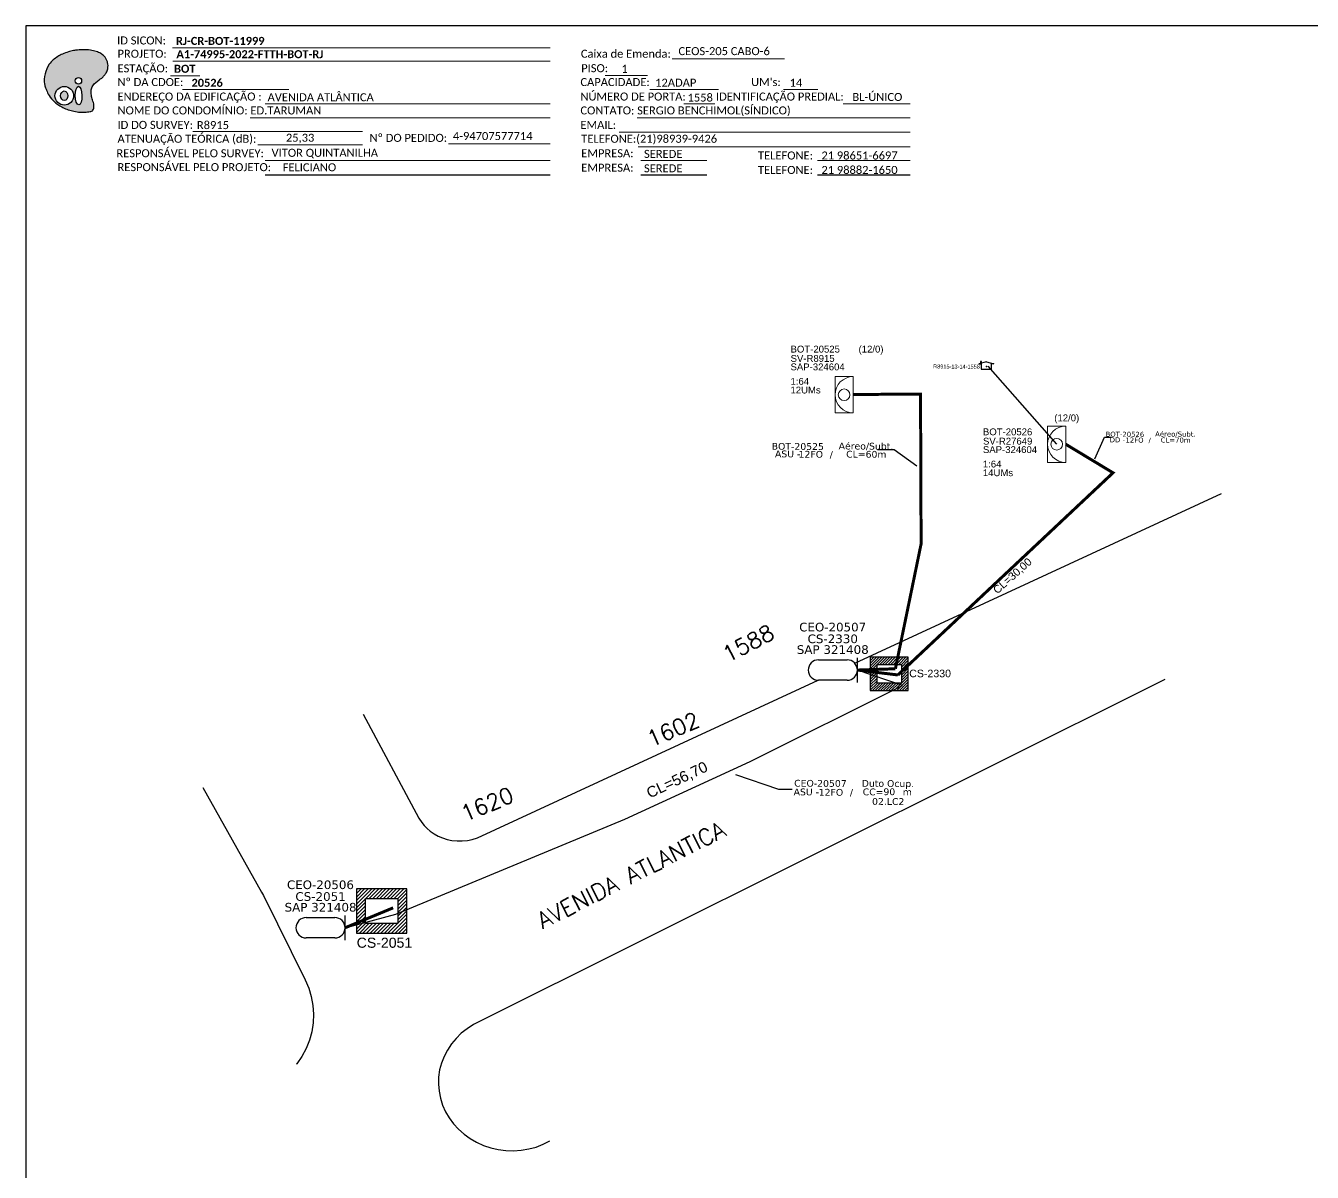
# Model space of a CAD drawing. Header units: metres. Extents: x 1105 to 1946, y -229 to 365.
# Drawn here: x 1104.7 to 1459.4, y 49.1 to 365.1 of the extents above; entities that cross this region are included whole.
import ezdxf
from ezdxf.enums import TextEntityAlignment as Align

# ---------------------------------------------------------------- set-up
doc = ezdxf.new("R2010")
doc.units = ezdxf.units.M
for name, color, linetype in [('10.0-Cartográfico', 252, 'Continuous'), ('10.1-Caixas Subterrâneas', 5, 'Continuous'), ('20.4-CEOS', 1, 'Continuous'), ('20.5-CEO', 1, 'Continuous'), ('CAP a instalar', 1, 'Continuous'), ('label_cabos', 7, 'Continuous'), ('Metragem', 92, 'Continuous'), ('ml', 1, 'Continuous'), ('MUB', 252, 'Continuous'), ('Surveys Casinhas', 7, 'Continuous'), ('Surveys legendas', 7, 'Continuous')]:
    doc.layers.add(name, color=color, linetype=linetype)
doc.layers.add("20.0-LEGENDA DOS CDO'S", color=1, linetype='Continuous', lineweight=0)
doc.layers.add('20.1-CDO_INTERIOR', color=1, linetype='Continuous', lineweight=0)
doc.styles.add('ARIAL', font='arial.ttf')
doc.styles.add('ROMANS', font='ROMANS.SHX', dxfattribs={"height": 2.5})
doc.styles.add('siredit', font='verdana.ttf')
doc.styles.get("Standard").update_dxf_attribs({"font": 'arial.ttf'})
doc.styles.add('WMF-Calibri0', font='calibri.ttf')
doc.styles.add('WMF-Calibri1', font='calibrib.ttf')
doc.linetypes.add('FENCELINE1', pattern='A,0.25,-0.1,[133,ltypeshp.shx,S=0.1,R=0,X=-0.1,Y=0],-0.1,1', length=1.45)
doc.dimstyles.get("Standard").update_dxf_attribs({"dimtxt": 0.18, "dimasz": 0.18, "dimexe": 0.18, "dimexo": 0.0625, "dimgap": 0.09, "dimtad": 0, "dimtih": 1, "dimtoh": 1, "dimdec": 4, "dimzin": 0, "dimdsep": 46, "dimtxsty": 'Standard', "dimcen": 0.09, "dimadec": 0, "dimazin": 0, "dimtfac": 1, "dimtdec": 4, "dimtofl": 0, "dimtmove": 0, "dimatfit": 3, "dimfxl": 0, "dimtolj": 1, "dimtzin": 0, "dimarcsym": 0})

# ---------------------------------------------------------------- blocks, each defined once
blk = doc.blocks.new('OI')
h = blk.add_hatch(color=40)
edge = h.paths.add_edge_path()
edge.add_spline(control_points=[(4.35, -0.67), (3.92, -0.99), (3.26, -1.5), (2.81, -2.59), (2.9, -3.5), (3.06, -4.27), (3.31, -4.85), (3.37, -5.39), (3.4, -5.88), (3.2, -6.4), (2.54, -6.61), (1.65, -6.63), (0.55, -6.67), (-0.56, -6.42), (-1.61, -6.14), (-2.77, -5.61), (-3.92, -4.77), (-4.89, -3.7), (-5.34, -2.65), (-5.6, -1.94), (-5.85, -0.96), (-5.71, 0.47), (-5.1, 2.02), (-4.14, 3.02), (-3.3, 3.61), (-2.37, 4.16), (-1.36, 4.44), (-0.56, 4.7), (0.79, 4.85), (2.24, 4.97), (3.79, 4.57), (4.67, 4.21), (5.44, 3.65), (5.76, 2.99), (6.03, 2.21), (6.01, 1.46), (5.72, 0.64), (5.31, 0.08), (4.88, -0.38), (4.51, -0.55), (4.35, -0.67)], knot_values=[0, 0, 0, 0, 1.60434, 2.417191, 3.427595, 4.282808, 4.776746, 5.304182, 5.888771, 6.258406, 6.858137, 7.79129, 8.986195, 10.124242, 11.187857, 12.242908, 13.953784, 15.414161, 16.515391, 17.349188, 17.675853, 19.552021, 21.515531, 22.568638, 23.63245, 24.621084, 25.782718, 26.745347, 27.142653, 29.870543, 31.004649, 31.921532, 32.709589, 33.801391, 34.042471, 35.192333, 35.971461, 36.628871, 37.254359, 37.836911, 37.836911, 37.836911, 37.836911], degree=3, periodic=0)
h.paths.add_polyline_path([(1.13, -0.87, -1), (-0.04, -0.87, -1)], flags=16)
edge = h.paths.add_edge_path(flags=16)
edge.add_ellipse((0.56, -3.59), major_axis=(-0.02, 1.71), ratio=0.361305, start_angle=0, end_angle=360)
h.paths.add_polyline_path([(-0.36, -3.62, -1), (-3.8, -3.62, -1)], flags=16)
edge = h.paths.add_edge_path(flags=0)
edge.add_ellipse((-2.08, -3.62), major_axis=(0, 0.885), ratio=0.758294, start_angle=0, end_angle=360)
at = {"color": 40}
for centre, radius in [((-2.08, -3.62), 1.72), ((0.54, -0.87), 0.587)]:
    blk.add_circle(centre, radius, dxfattribs=at)
blk.add_ellipse((0.56, -3.59), major_axis=(-0.02, 1.71), ratio=0.361305, dxfattribs=at)
blk.add_ellipse((-2.08, -3.62), major_axis=(0, 0.885), ratio=0.758294, start_param=-3.141592653589792, end_param=3.141592653589792, dxfattribs=at)
at = {"color": 40, "start_tangent": (-0.800898, -0.598801), "end_tangent": (-0.800898, -0.598801)}
blk.add_spline([(4.35, -0.67), (3.2, -1.78), (2.9, -2.54), (2.92, -3.55), (3.12, -4.38), (3.28, -4.85), (3.37, -5.37), (3.35, -5.95), (3.2, -6.29), (2.66, -6.55), (1.73, -6.63), (0.54, -6.62), (-0.58, -6.41), (-1.6, -6.11), (-2.56, -5.67), (-3.95, -4.67), (-4.89, -3.56), (-5.37, -2.56), (-5.64, -1.78), (-5.72, -1.46), (-5.63, 0.42), (-4.84, 2.22), (-4.13, 2.99), (-3.27, 3.62), (-2.4, 4.09), (-1.3, 4.47), (-0.37, 4.72), (0.02, 4.77), (2.75, 4.8), (3.85, 4.53), (4.69, 4.16), (5.31, 3.68), (5.85, 2.73), (5.93, 2.5), (5.94, 1.35), (5.67, 0.62), (5.29, 0.08), (4.84, -0.36), (4.35, -0.67)], degree=3, dxfattribs=at)
blk = doc.blocks.new('*X5')
at = {"color": 0, "linetype": 'Continuous'}
for p, q in [((-1.25, 0.34099), (-0.49099, 1.1)), ((-1.25, 0.517767), (-0.667767, 1.1)), ((-1.25, 0.694544), (-0.844544, 1.1)), ((-1.25, 0.87132), (-1.02132, 1.1)), ((-1.25, 1.048097), (-1.198097, 1.1)), ((-0.789214, 0.625), (-0.314214, 1.1)), ((-0.612437, 0.625), (-0.137437, 1.1)), ((-0.43566, 0.625), (0.03934, 1.1)), ((-0.258883, 0.625), (0.216117, 1.1)), ((-0.082107, 0.625), (0.392893, 1.1)), ((0.09467, 0.625), (0.56967, 1.1)), ((0.271447, 0.625), (0.746447, 1.1)), ((0.448223, 0.625), (0.923223, 1.1)), ((0.625, 0.625), (1.1, 1.1)), ((0.801777, 0.625), (1.25, 1.073223)), ((0.8035, 0.449947), (1.25, 0.896447)), ((0.8035, 0.27317), (1.25, 0.71967)), ((-1.25, 0.164214), (-0.8035, 0.610714)), ((-1.25, -0.012563), (-0.8035, 0.433937)), ((-1.25, -0.18934), (-0.8035, 0.25716)), ((-1.25, -0.366117), (-0.8035, 0.080383)), ((0.8035, 0.096393), (1.25, 0.542893)), ((0.8035, -0.080383), (1.25, 0.366117)), ((0.8035, -0.25716), (1.25, 0.18934)), ((0.8035, -0.433937), (1.25, 0.012563)), ((-1.25, -0.542893), (-0.8035, -0.096393)), ((-1.25, -0.71967), (-0.8035, -0.27317)), ((-1.25, -0.896447), (-0.8035, -0.449947)), ((-1.25, -1.073223), (-0.801777, -0.625)), ((-1.1, -1.1), (-0.625, -0.625)), ((-0.923223, -1.1), (-0.448223, -0.625)), ((-0.746447, -1.1), (-0.271447, -0.625)), ((-0.56967, -1.1), (-0.09467, -0.625)), ((-0.392893, -1.1), (0.082107, -0.625)), ((-0.216117, -1.1), (0.258883, -0.625)), ((-0.03934, -1.1), (0.43566, -0.625)), ((0.137437, -1.1), (0.612437, -0.625)), ((0.314214, -1.1), (0.789214, -0.625)), ((0.49099, -1.1), (1.25, -0.34099)), ((0.667767, -1.1), (1.25, -0.517767)), ((0.8035, -0.610714), (1.25, -0.164214)), ((0.844544, -1.1), (1.25, -0.694544)), ((1.02132, -1.1), (1.25, -0.87132)), ((1.198097, -1.1), (1.25, -1.048097))]:
    blk.add_line(p, q, dxfattribs=at)
blk = doc.blocks.new('MANHOLE_MQ')
at = {"color": 0, "linetype": 'Continuous'}
for p, q in [((0.00000623, 0.00000569), (-0.00000627, 0.00000569)), ((-0.00000627, 0.00000569), (-0.00000627, -0.00000531)), ((-0.00000404, 0.00000331), (0.00000399, 0.00000331)), ((-0.00000404, -0.00000294), (-0.00000404, 0.00000331)), ((0.00000399, 0.00000331), (0.00000399, -0.00000294)), ((0.00000623, -0.00000531), (0.00000623, 0.00000569)), ((0.00000399, -0.00000294), (-0.00000404, -0.00000294)), ((0.00000399, -0.00000294), (0.00000399, -0.00000294)), ((-0.00000627, -0.00000531), (0.00000623, -0.00000531))]:
    blk.add_line(p, q, dxfattribs=at)
at = {"color": 0, "linetype": 'Continuous', "xscale": 5e-06, "yscale": 5e-06, "zscale": 1e-05}
blk.add_blockref('*X5', (-0.00000002, 0.00000019), dxfattribs=at)
blk = doc.blocks.new('LEGENDA DOS CABOS')
at = {"layer": 'label_cabos', "color": 0, "style": 'siredit'}
for tag, p in [('ID', (4.24, 1.63)), ('XX', (14.31, 1.67)), ('TIPO_CABO', (2.74, 0.52)), ('CABO', (6.16, 0.47)), ('/', (9.19, 0.47)), ('METROS', (14.36, 0.47))]:
    blk.add_attdef(tag, text='', height=1, rotation=359.69, dxfattribs=at).set_placement(p, align=Align.MIDDLE_CENTER)
blk = doc.blocks.new('SURVEY_SURVEY')
at = {"layer": 'Surveys Casinhas'}
for p, q in [((0, 0.000019), (-0.0000189, 0.0000135)), ((-0.0000189, 0.0000135), (-0.0000129, 0.0000135)), ((-0.0000129, 0), (-0.0000129, 0.0000135)), ((0.0000129, 0), (-0.0000129, 0)), ((0, 0.000019), (0.0000189, 0.0000135)), ((0.0000126, 0.0000198), (0.0000146, 0.0000198)), ((0.0000126, 0.0000154), (0.0000126, 0.0000198)), ((0.0000189, 0.0000135), (0.0000129, 0.0000135)), ((0.0000129, 0.0000135), (0.0000129, 0)), ((0.0000146, 0.0000198), (0.0000146, 0.0000148))]:
    blk.add_line(p, q, dxfattribs=at)
blk.add_point((0, 0.0000067), dxfattribs=at)
blk = doc.blocks.new('Inst CB DT OCUP CFOA-SM-ASU-120-S-12')
at = {"layer": 'label_cabos', "color": 0, "style": 'siredit'}
for tag, flags, p in [('ID_ATIVIDADE', 3, (1.31, 2.67)), ('FATOR', 1, (11.56, 2.55))]:
    blk.add_attdef(tag, text='', height=1, rotation=359.69, dxfattribs=dict(at, flags=flags)).set_placement(p, align=Align.MIDDLE_CENTER)
for tag, p in [('TIPO_CABO', (1.26, 0)), ('DESTINO_CABO', (3.13, 1.26)), ('CABO', (4.69, -0.05)), ('/', (7.71, -0.05)), ('LANCE', (10.91, 0)), ('TIPO_CABO', (13.11, 1.24)), ('UND', (15.96, 0)), ('FID', (13.15, -1.41))]:
    blk.add_attdef(tag, text='', height=1, rotation=359.69, dxfattribs=at).set_placement(p, align=Align.MIDDLE_CENTER)
blk.add_attdef('QTDE', (12.43, -0.47), '', height=1, rotation=359.69, dxfattribs=at)

msp = doc.modelspace()

# ---------------------------------------------------------------- linework, layer by layer
at = {"color": 7}
msp.add_lwpolyline([(1104.65, -228.88), (1945.65, -228.88), (1945.65, 365.12), (1104.65, 365.12)], close=True, dxfattribs=at)
at = {"lineweight": 0}
for points in [[(1145.11, 359.04), (1249.29, 359.04)], [(1145.22, 355.38), (1249.29, 355.38)], [(1282.91, 355.99), (1313.84, 355.99)], [(1144.59, 351.35), (1152.65, 351.35)], [(1264.4, 351.4), (1276.07, 351.4)], [(1276.76, 347.57), (1295.7, 347.57)], [(1170.72, 343.58), (1249.29, 343.58)], [(1166.52, 339.75), (1249.29, 339.75)], [(1273.21, 339.75), (1348.57, 339.75)], [(1150.72, 335.98), (1197.49, 335.98)], [(1268.24, 335.77), (1348.57, 335.77)], [(1273.52, 331.78), (1348.57, 331.78)]]:
    msp.add_lwpolyline(points, dxfattribs=at)
at = {"color": 7, "lineweight": 0}
for points in [[(1147.86, 347.57), (1177.22, 347.57)], [(1313.62, 347.57), (1323.05, 347.57)], [(1286.1, 343.58), (1294.65, 343.58)], [(1330.03, 343.58), (1348.54, 343.58)], [(1168.61, 332.33), (1197.49, 332.33)], [(1221.27, 332.58), (1249.29, 332.58)], [(1170.72, 327.95), (1249.29, 327.95)], [(1274.27, 327.95), (1292.48, 327.95)], [(1323.01, 327.95), (1348.57, 327.95)]]:
    msp.add_lwpolyline(points, dxfattribs=at)
at = {"color": 7}
for points in [[(1170.72, 324.06), (1249.29, 324.06)], [(1274.27, 324.06), (1292.48, 324.06)], [(1323.01, 324.06), (1348.57, 324.06)]]:
    msp.add_lwpolyline(points, dxfattribs=at)
at = {"color": 4}
msp.add_lwpolyline([(1388.93, 249.75), (1369.99, 271.26)], dxfattribs=at)
at = {"layer": '10.0-Cartográfico', "color": 7}
for points in [[(1333.25, 189.36), (1434.39, 236.18)], [(1197.7, 175.31), (1213.09, 146.71), (1213.85, 145.48), (1214.5, 144.63), (1215.3, 143.81), (1216.21, 143.05), (1217.28, 142.32), (1218.39, 141.71), (1219.61, 141.21), (1220.9, 140.81), (1222.19, 140.55), (1223.64, 140.4), (1225.01, 140.4), (1226.43, 140.53), (1227.74, 140.77), (1229.21, 141.21), (1323.13, 184.68)], [(1418.78, 184.86), (1272.87, 112.16), (1228.84, 90.13), (1228.14, 89.75), (1226.4, 88.64), (1224.76, 87.37), (1223.32, 85.97), (1222.02, 84.42), (1220.91, 82.75), (1220, 80.98), (1219.27, 79.16), (1218.78, 77.25), (1218.5, 75.3), (1218.45, 73.36), (1218.62, 71.39), (1218.99, 69.45), (1219.58, 67.58), (1220.39, 65.76), (1221.4, 64.04), (1222.58, 62.42), (1223.96, 60.9), (1225.5, 59.56), (1227.16, 58.35), (1228.99, 57.32), (1230.88, 56.46), (1232.88, 55.79), (1234.94, 55.32), (1237.03, 55.05), (1239.15, 55), (1241.27, 55.15), (1243.34, 55.48), (1245.38, 56.02), (1247.34, 56.77), (1249.2, 57.7)], [(1153.47, 155.09), (1169.67, 126.3), (1170.19, 125.37), (1181.7, 102.1), (1182.68, 99.81), (1183.37, 97.48), (1183.82, 95.07), (1183.98, 92.64), (1183.9, 90.21), (1183.5, 87.81), (1182.86, 85.44), (1181.94, 83.18), (1180.77, 81), (1179.37, 78.96), (1179.26, 78.82)]]:
    msp.add_lwpolyline(points, dxfattribs=at)
at = {"layer": '20.1-CDO_INTERIOR', "color": 8, "lineweight": 18}
msp.add_lwpolyline([(1327.81, 258.38), (1327.8, 268.39), (1332.81, 268.4), (1332.81, 258.38)], close=True, dxfattribs=at)
at = {"layer": '20.1-CDO_INTERIOR', "color": 1, "lineweight": 18}
msp.add_lwpolyline([(1386.43, 244.74), (1386.42, 254.76), (1391.43, 254.76), (1391.43, 244.75)], close=True, dxfattribs=at)
at = {"layer": '20.1-CDO_INTERIOR', "color": 8, "lineweight": 18}
msp.add_circle((1330.31, 263.39), 1.6, dxfattribs=at)
at = {"layer": '20.1-CDO_INTERIOR', "color": 1, "lineweight": 18}
msp.add_circle((1388.93, 249.75), 1.6, dxfattribs=at)
at = {"layer": '20.1-CDO_INTERIOR', "color": 8, "lineweight": 18}
msp.add_arc((1332.81, 263.39), 5.01, 90.0276, 270.0276, dxfattribs=at)
at = {"layer": '20.1-CDO_INTERIOR', "color": 1, "lineweight": 18}
msp.add_arc((1391.43, 249.75), 5.01, 90.0276, 270.0276, dxfattribs=at)
at = {"layer": '20.5-CEO', "color": 5}
for p, q in [((1323.23, 190.31), (1331.14, 190.31)), ((1331.14, 184.68), (1323.23, 184.68))]:
    msp.add_line(p, q, dxfattribs=at)
at = {"layer": '20.5-CEO', "color": 7}
for p, q in [((1181.99, 119.28), (1189.9, 119.28)), ((1189.9, 113.64), (1181.99, 113.64))]:
    msp.add_line(p, q, dxfattribs=at)
at = {"layer": '20.5-CEO', "color": 5}
msp.add_lwpolyline([(1333.96, 184.1), (1333.96, 190.89)], dxfattribs=at)
at = {"layer": '20.5-CEO', "color": 7}
msp.add_lwpolyline([(1192.72, 113.06), (1192.72, 119.86)], dxfattribs=at)
at = {"layer": '20.5-CEO', "color": 5}
for centre, start, end in [((1323.23, 187.5), 90, 270), ((1331.14, 187.5), 270, 90)]:
    msp.add_arc(centre, 2.82, start, end, dxfattribs=at)
at = {"layer": '20.5-CEO', "color": 7}
for centre, start, end in [((1181.99, 116.46), 90, 270), ((1189.9, 116.46), 270, 90)]:
    msp.add_arc(centre, 2.82, start, end, dxfattribs=at)
at = {"layer": 'CAP a instalar', "color": 7, "ltscale": 5}
for p, q in [((1346.37, 183.2), (1333.96, 187.5)), ((1304.38, 162.33), (1346.37, 183.2)), ((1269.88, 146.36), (1304.38, 162.33)), ((1206.66, 120.22), (1269.88, 146.36)), ((1192.72, 116.46), (1206.66, 120.22)), ((1206.66, 120.22), (1206.66, 120.22))]:
    msp.add_line(p, q, dxfattribs=at)
at = {"layer": 'CAP a instalar', "color": 251, "linetype": 'FENCELINE1', "ltscale": 5, "const_width": 0.823}
for points in [[(1344.45, 187.86), (1351.54, 222.28), (1351.38, 263.59), (1332.81, 263.46)], [(1344.45, 187.86), (1333.96, 187.5)], [(1192.72, 116.46), (1205.96, 121.95)]]:
    msp.add_lwpolyline(points, dxfattribs=at)
at = {"layer": 'CAP a instalar', "color": 1, "ltscale": 5, "const_width": 0.823}
msp.add_lwpolyline([(1345.15, 186.15), (1404.46, 241.88), (1391.43, 249.75)], dxfattribs=at)
at = {"layer": 'CAP a instalar', "ltscale": 5, "const_width": 0.982}
for points in [[(1344.45, 187.86), (1344.45, 187.86)], [(1345.15, 186.15), (1345.15, 186.15)]]:
    msp.add_lwpolyline(points, dxfattribs=at)
at = {"layer": 'CAP a instalar', "color": 1, "linetype": 'FENCELINE1', "ltscale": 5, "const_width": 0.823}
msp.add_lwpolyline([(1345.15, 186.15), (1333.96, 187.5)], dxfattribs=at)

# ---------------------------------------------------------------- block references
at = {"color": 7, "xscale": 1.494060215586429, "yscale": 1.494060215586408, "zscale": 1.494060215586408, "rotation": 0.1532896023948971}
msp.add_blockref('OI', (1118.38, 351.23), dxfattribs=at)
at = {"layer": '10.1-Caixas Subterrâneas', "color": 30, "rotation": 180.000000000063}
for p, xscale, yscale, zscale in [((1342.74, 186.61), 835277.4028207812, 835277.4028207812, 835277.4028207812), ((1202.75, 121.29), 1110099.09124862, 1110099.09124862, 1110099.09124862)]:
    msp.add_blockref('MANHOLE_MQ', p, dxfattribs=dict(at, xscale=xscale, yscale=yscale, zscale=zscale))
at = {"layer": 'label_cabos', "color": 0, "lineweight": 0}
for p, xscale, yscale, zscale, values in [((1401.87, 250.25), 1.38258, 1.38258, 1.745090887435852, {'ID': 'BOT-20526', 'CABO': '12FO', 'METROS': 'CL=70m', 'XX': 'Aéreo/Subt.', '/': '/', 'TIPO_CABO': 'DD -'}), ((1309.63, 246.11), 1.866482999999999, 1.866482999999999, 2.3558726980384, {'ID': 'BOT-20525', 'CABO': '12FO', 'METROS': 'CL=60m', 'XX': 'Aéreo/Subt.', '/': '/', 'TIPO_CABO': 'ASU -'})]:
    msp.add_blockref('LEGENDA DOS CABOS', p, dxfattribs=dict(at, xscale=xscale, yscale=yscale, zscale=zscale)).add_auto_attribs(values)
ref = msp.add_blockref('Inst CB DT OCUP CFOA-SM-ASU-120-S-12', (1317.94, 153.91), dxfattribs=dict(at, xscale=1.866482999999999, yscale=1.866482999999999, zscale=2.4154666021166))
ref.add_attrib('DESTINO_CABO', 'CEO-20507', dxfattribs={"color": 0, "height": 1.866, "rotation": 359.69, "style": 'siredit'}).set_placement((1323.78, 156.27), align=Align.MIDDLE_CENTER)
ref.add_attrib('CABO', '12FO', dxfattribs={"color": 0, "height": 1.866, "rotation": 359.69, "style": 'siredit'}).set_placement((1326.68, 153.81), align=Align.MIDDLE_CENTER)
ref.add_attrib('TIPO_CABO', 'Duto Ocup.', dxfattribs={"color": 0, "height": 1.866, "rotation": 359.69, "style": 'siredit'}).set_placement((1342.4, 156.23), align=Align.MIDDLE_CENTER)
ref.add_attrib('/', '/', dxfattribs={"color": 0, "height": 1.87, "rotation": 359.69, "style": 'siredit'}).set_placement((1332.34, 153.81), align=Align.MIDDLE_CENTER)
ref.add_attrib('TIPO_CABO', 'ASU - ', dxfattribs={"color": 0, "height": 1.866, "rotation": 359.69, "style": 'siredit'}).set_placement((1320.29, 153.9), align=Align.MIDDLE_CENTER)
ref.add_attrib('FID', '02.LC2', dxfattribs={"color": 0, "height": 1.866, "rotation": 359.69, "style": 'siredit'}).set_placement((1342.48, 151.27), align=Align.MIDDLE_CENTER)
ref.add_attrib('LANCE', 'CC=', dxfattribs={"color": 0, "height": 1.866, "rotation": 359.69, "style": 'siredit'}).set_placement((1338.3, 153.91), align=Align.MIDDLE_CENTER)
ref.add_attrib('QTDE', '90', (1341.14, 153.03), dxfattribs={"color": 0, "height": 1.866, "rotation": 359.69, "style": 'siredit'})
ref.add_attrib('UND', 'm', dxfattribs={"color": 0, "height": 1.87, "rotation": 359.69, "style": 'siredit'}).set_placement((1347.73, 153.91), align=Align.MIDDLE_CENTER)
at = {"layer": 'Surveys Casinhas', "xscale": -109708.0469668269, "yscale": 109708.0469668291, "zscale": 109708.046966829, "rotation": 359.8618444730036}
msp.add_blockref('SURVEY_SURVEY', (1369.54, 270.42), dxfattribs=at)

# ---------------------------------------------------------------- texts
at = {"lineweight": 0, "style": 'WMF-Calibri0'}
for s, height, p in [('ID SICON:', 2.206, (1129.85, 359.96)), ('PROJETO:', 2.206, (1129.96, 356.3)), ('Caixa de Emenda:', 2.2064, (1257.73, 356.3)), ('ESTAÇÃO:', 2.206, (1129.96, 352.27)), ('PISO:', 2.206, (1257.82, 352.32)), ('CAPACIDADE:', 2.2064, (1257.6, 348.49)), ('ENDEREÇO DA EDIFICAÇÃO :', 2.2064, (1129.96, 344.5)), ('NOME DO CONDOMÍNIO: ED.TARUMAN', 2.2064, (1129.96, 340.67)), ('CONTATO: SERGIO BENCHIMOL(SÍNDICO)', 2.2064, (1257.6, 340.67)), ('ID DO SURVEY:', 2.2064, (1129.96, 336.69)), ('R8915', 2.206, (1151.85, 336.63)), ('EMAIL: ', 2.206, (1257.6, 336.69)), ('ATENUAÇÃO TEÓRICA (dB):', 2.2064, (1129.96, 332.86)), ('25,33', 2.206, (1176.4, 333.15)), ('TELEFONE:(21)98939-9426', 2.2064, (1257.82, 332.86))]:
    msp.add_text(s, height=height, dxfattribs=at).set_placement(p)
for s, height, style, p in [('RJ-CR-BOT-11999  ', 2.2064, 'WMF-Calibri1', (1146.09, 359.84)), ('A1-74995-2022-FTTH-BOT-RJ', 2.2064, 'WMF-Calibri1', (1146.2, 356.18)), ('CEOS-205 CABO-6', 2.2064, 'WMF-Calibri0', (1284.63, 357.02)), ('BOT', 2.206, 'WMF-Calibri1', (1145.56, 352.15)), ('1', 2.21, 'WMF-Calibri0', (1268.89, 352.13)), ('12ADAP', 2.206, 'WMF-Calibri0', (1278.21, 348.33)), ('AVENIDA ATLÂNTICA', 2.2064, 'WMF-Calibri0', (1171.34, 344.31))]:
    msp.add_text(s, height=height, dxfattribs=dict(style=style)).set_placement(p)
at = {"color": 7, "lineweight": 0, "style": 'WMF-Calibri0'}
for s, height, p in [('Nº DA CDOE:', 2.2064, (1129.96, 348.49)), ("UM's:", 2.206, (1304.67, 348.49)), ('NÚMERO DE PORTA:', 2.2064, (1257.6, 344.5)), ('IDENTIFICAÇÃO PREDIAL:', 2.2064, (1294.98, 344.5)), ('Nº DO PEDIDO:', 2.2064, (1199.47, 333.11)), ('RESPONSÁVEL PELO SURVEY:', 2.2064, (1129.66, 328.87)), ('VITOR QUINTANILHA', 2.2064, (1172.44, 328.99)), ('EMPRESA:', 2.206, (1257.82, 328.87)), ('TELEFONE:   21 98651-6697  ', 2.2064, (1306.57, 328.25)), ('RESPONSÁVEL PELO PROJETO:', 2.2064, (1129.96, 325.04)), ('FELICIANO', 2.206, (1175.5, 325)), ('EMPRESA:', 2.206, (1257.82, 324.89)), ('TELEFONE:   21 98882-1650  ', 2.2064, (1306.57, 324.27))]:
    msp.add_text(s, height=height, dxfattribs=at).set_placement(p)
at = {"color": 7, "style": 'WMF-Calibri1'}
msp.add_text('20526', height=2.206, dxfattribs=at).set_placement((1154.68, 348.29), align=Align.CENTER)
at = {"color": 7, "style": 'WMF-Calibri0'}
for s, height, p in [('14', 2.206, (1315.28, 348.3)), ('1558', 2.206, (1287.15, 344.21)), ('BL-ÚNICO', 2.206, (1332.59, 344.38)), ('4-94707577714', 2.2064, (1222.43, 333.61)), ('SEREDE', 2.206, (1275.13, 328.69)), ('SEREDE', 2.206, (1275.13, 324.71))]:
    msp.add_text(s, height=height, dxfattribs=at).set_placement(p)
at = {"layer": '10.1-Caixas Subterrâneas', "color": 30, "style": 'ARIAL'}
for s, height, p in [('CS-2330', 2.09, (1348.26, 185.52)), ('CS-2051', 2.777, (1195.91, 110.95))]:
    msp.add_text(s, height=height, dxfattribs=at).set_placement(p)
at = {"layer": "20.0-LEGENDA DOS CDO'S", "color": 8, "style": 'ARIAL'}
for s, p in [('BOT-20525', (1315.54, 275.03)), ('SV-R8915', (1315.55, 272.47)), ('SAP-324604', (1315.54, 270.14)), ('1:64', (1315.53, 266.15)), ('12UMs', (1315.52, 263.76))]:
    msp.add_text(s, height=1.885, rotation=359.9724, dxfattribs=at).set_placement(p)
msp.add_text('           (12/0)', height=1.8847, rotation=359.9724, dxfattribs=at).set_placement((1333.71, 275.03), align=Align.CENTER)
at = {"layer": "20.0-LEGENDA DOS CDO'S", "color": 1, "style": 'ARIAL'}
msp.add_text('           (12/0)', height=1.8847, rotation=359.9724, dxfattribs=at).set_placement((1387.68, 256.08), align=Align.CENTER)
for s, p in [('BOT-20526', (1368.59, 252.23)), ('SV-R27649', (1368.6, 249.66)), ('1:64', (1368.57, 243.35)), ('14UMs', (1368.57, 240.96))]:
    msp.add_text(s, height=1.885, rotation=359.9724, dxfattribs=at).set_placement(p)
at = {"layer": "20.0-LEGENDA DOS CDO'S", "style": 'ARIAL'}
msp.add_text('SAP-324604', height=1.885, rotation=359.9724, dxfattribs=at).set_placement((1368.59, 247.33))
at = {"layer": '20.4-CEOS', "color": 5, "style": 'siredit'}
msp.add_text('CEO-20507', height=2.379, dxfattribs=at).set_placement((1327.16, 200.54), align=Align.TOP_CENTER)
at = {"layer": '20.4-CEOS', "color": 7, "style": 'siredit'}
msp.add_text('CEO-20506', height=2.379, dxfattribs=at).set_placement((1185.92, 129.51), align=Align.TOP_CENTER)
at = {"layer": '20.5-CEO', "color": 5, "style": 'siredit'}
for s, p in [('CS-2330', (1327.18, 197.31)), ('SAP 321408', (1327.18, 194.34))]:
    msp.add_text(s, height=2.388, dxfattribs=at).set_placement(p, align=Align.TOP_CENTER)
at = {"layer": '20.5-CEO', "color": 7, "style": 'siredit'}
for s, p in [('CS-2051', (1185.95, 126.27)), ('SAP 321408', (1185.95, 123.31))]:
    msp.add_text(s, height=2.388, dxfattribs=at).set_placement(p, align=Align.TOP_CENTER)
at = {"layer": 'Metragem', "style": 'ARIAL'}
for tag, height, rotation, p in [('CL=30,00', 2.142, 41.7409, (1377.42, 212.69)), ('CL=56,70', 2.962, 25.3238, (1284.86, 155.93))]:
    msp.add_attdef(tag, text='(XX/YY)', height=height, rotation=rotation, dxfattribs=at).set_placement(p, align=Align.CENTER)
at = {"layer": 'MUB', "style": 'ROMANS'}
for s, rotation, p in [('1588', 27.5838, (1298.24, 189.47)), ('1602', 23.2162, (1277.12, 166.18)), ('1620', 22.6059, (1225.81, 145.63))]:
    msp.add_text(s, height=4.374, rotation=rotation, dxfattribs=at).set_placement(p)
at = {"layer": 'MUB', "color": 7, "style": 'ROMANS'}
msp.add_text('AVENIDA ATLANTICA', height=4.5329, rotation=26.9357, dxfattribs=at).set_placement((1247.19, 116.09))
at = {"layer": 'Surveys legendas'}
msp.add_text('R8915-13-14-1558', height=1.0971, rotation=359.7837, dxfattribs=at).set_placement((1354.87, 270.65))

# ---------------------------------------------------------------- leaders
for points in [[(1399.41, 245.77), (1402.07, 251.73), (1403.99, 251.73)], [(1350.38, 243.68), (1344.14, 248.2), (1339.5, 248.2)]]:
    msp.add_leader(points, dimstyle='Standard', override={"dimasz": 0.9})
at = {"layer": 'ml', "color": 0}
msp.add_leader([(1300.39, 158.71), (1312.2, 154.67), (1316, 154.67)], dimstyle='Standard', override={"dimasz": 0.5, "dimgap": 0.09, "dimtad": 0}, dxfattribs=at)

doc.saveas('drawing.dxf')
